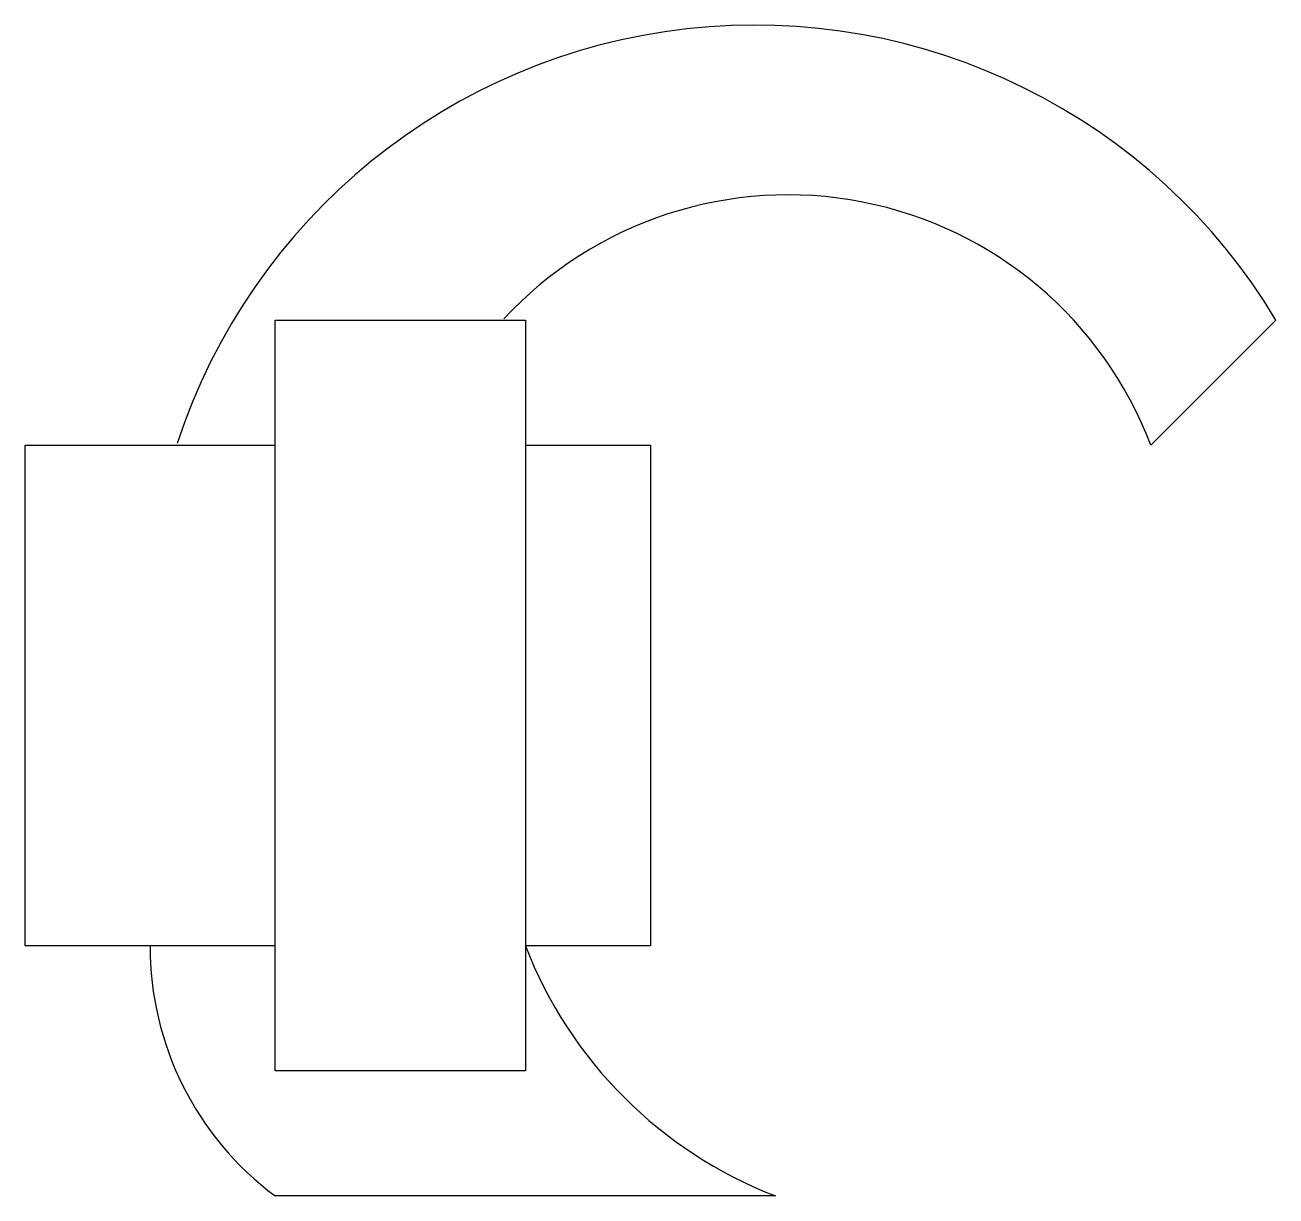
# Model space of a CAD drawing. Extents: x 0 to 5, y -2 to 2.68.
import ezdxf

# ---------------------------------------------------------------- set-up
doc = ezdxf.new("R2010")
doc.units = 0
doc.header["$MEASUREMENT"] = 0
doc.layers.get('0').update_dxf_attribs({"linetype": 'CONTINUOUS'})

msp = doc.modelspace()

# ---------------------------------------------------------------- linework, layer by layer
for p, q in [((5, 1.5), (4.5, 1)), ((0, -1), (0, 1)), ((0, 1), (1, 1)), ((2, 1), (2.5, 1)), ((2.5, 1), (2.5, -1)), ((1, -1), (0, -1)), ((2.5, -1), (2, -1)), ((3, -2), (1, -2))]:
    msp.add_line(p, q)
msp.add_lwpolyline([(1, 1.5), (2, 1.5), (2, -1.5), (1, -1.5)], close=True)
for centre, radius, start, end in [((2.9167, 0.25), 2.4296, 30.9638, 161.843), ((3.05, 0.45), 1.5508, 20.7722, 137.1282), ((3.6286, -0.3713), 1.7458, 201.1062, 248.8938), ((1.7412, -1.0044), 1.2412, 179.7973, 233.3328)]:
    msp.add_arc(centre, radius, start, end)

doc.saveas('drawing.dxf')
